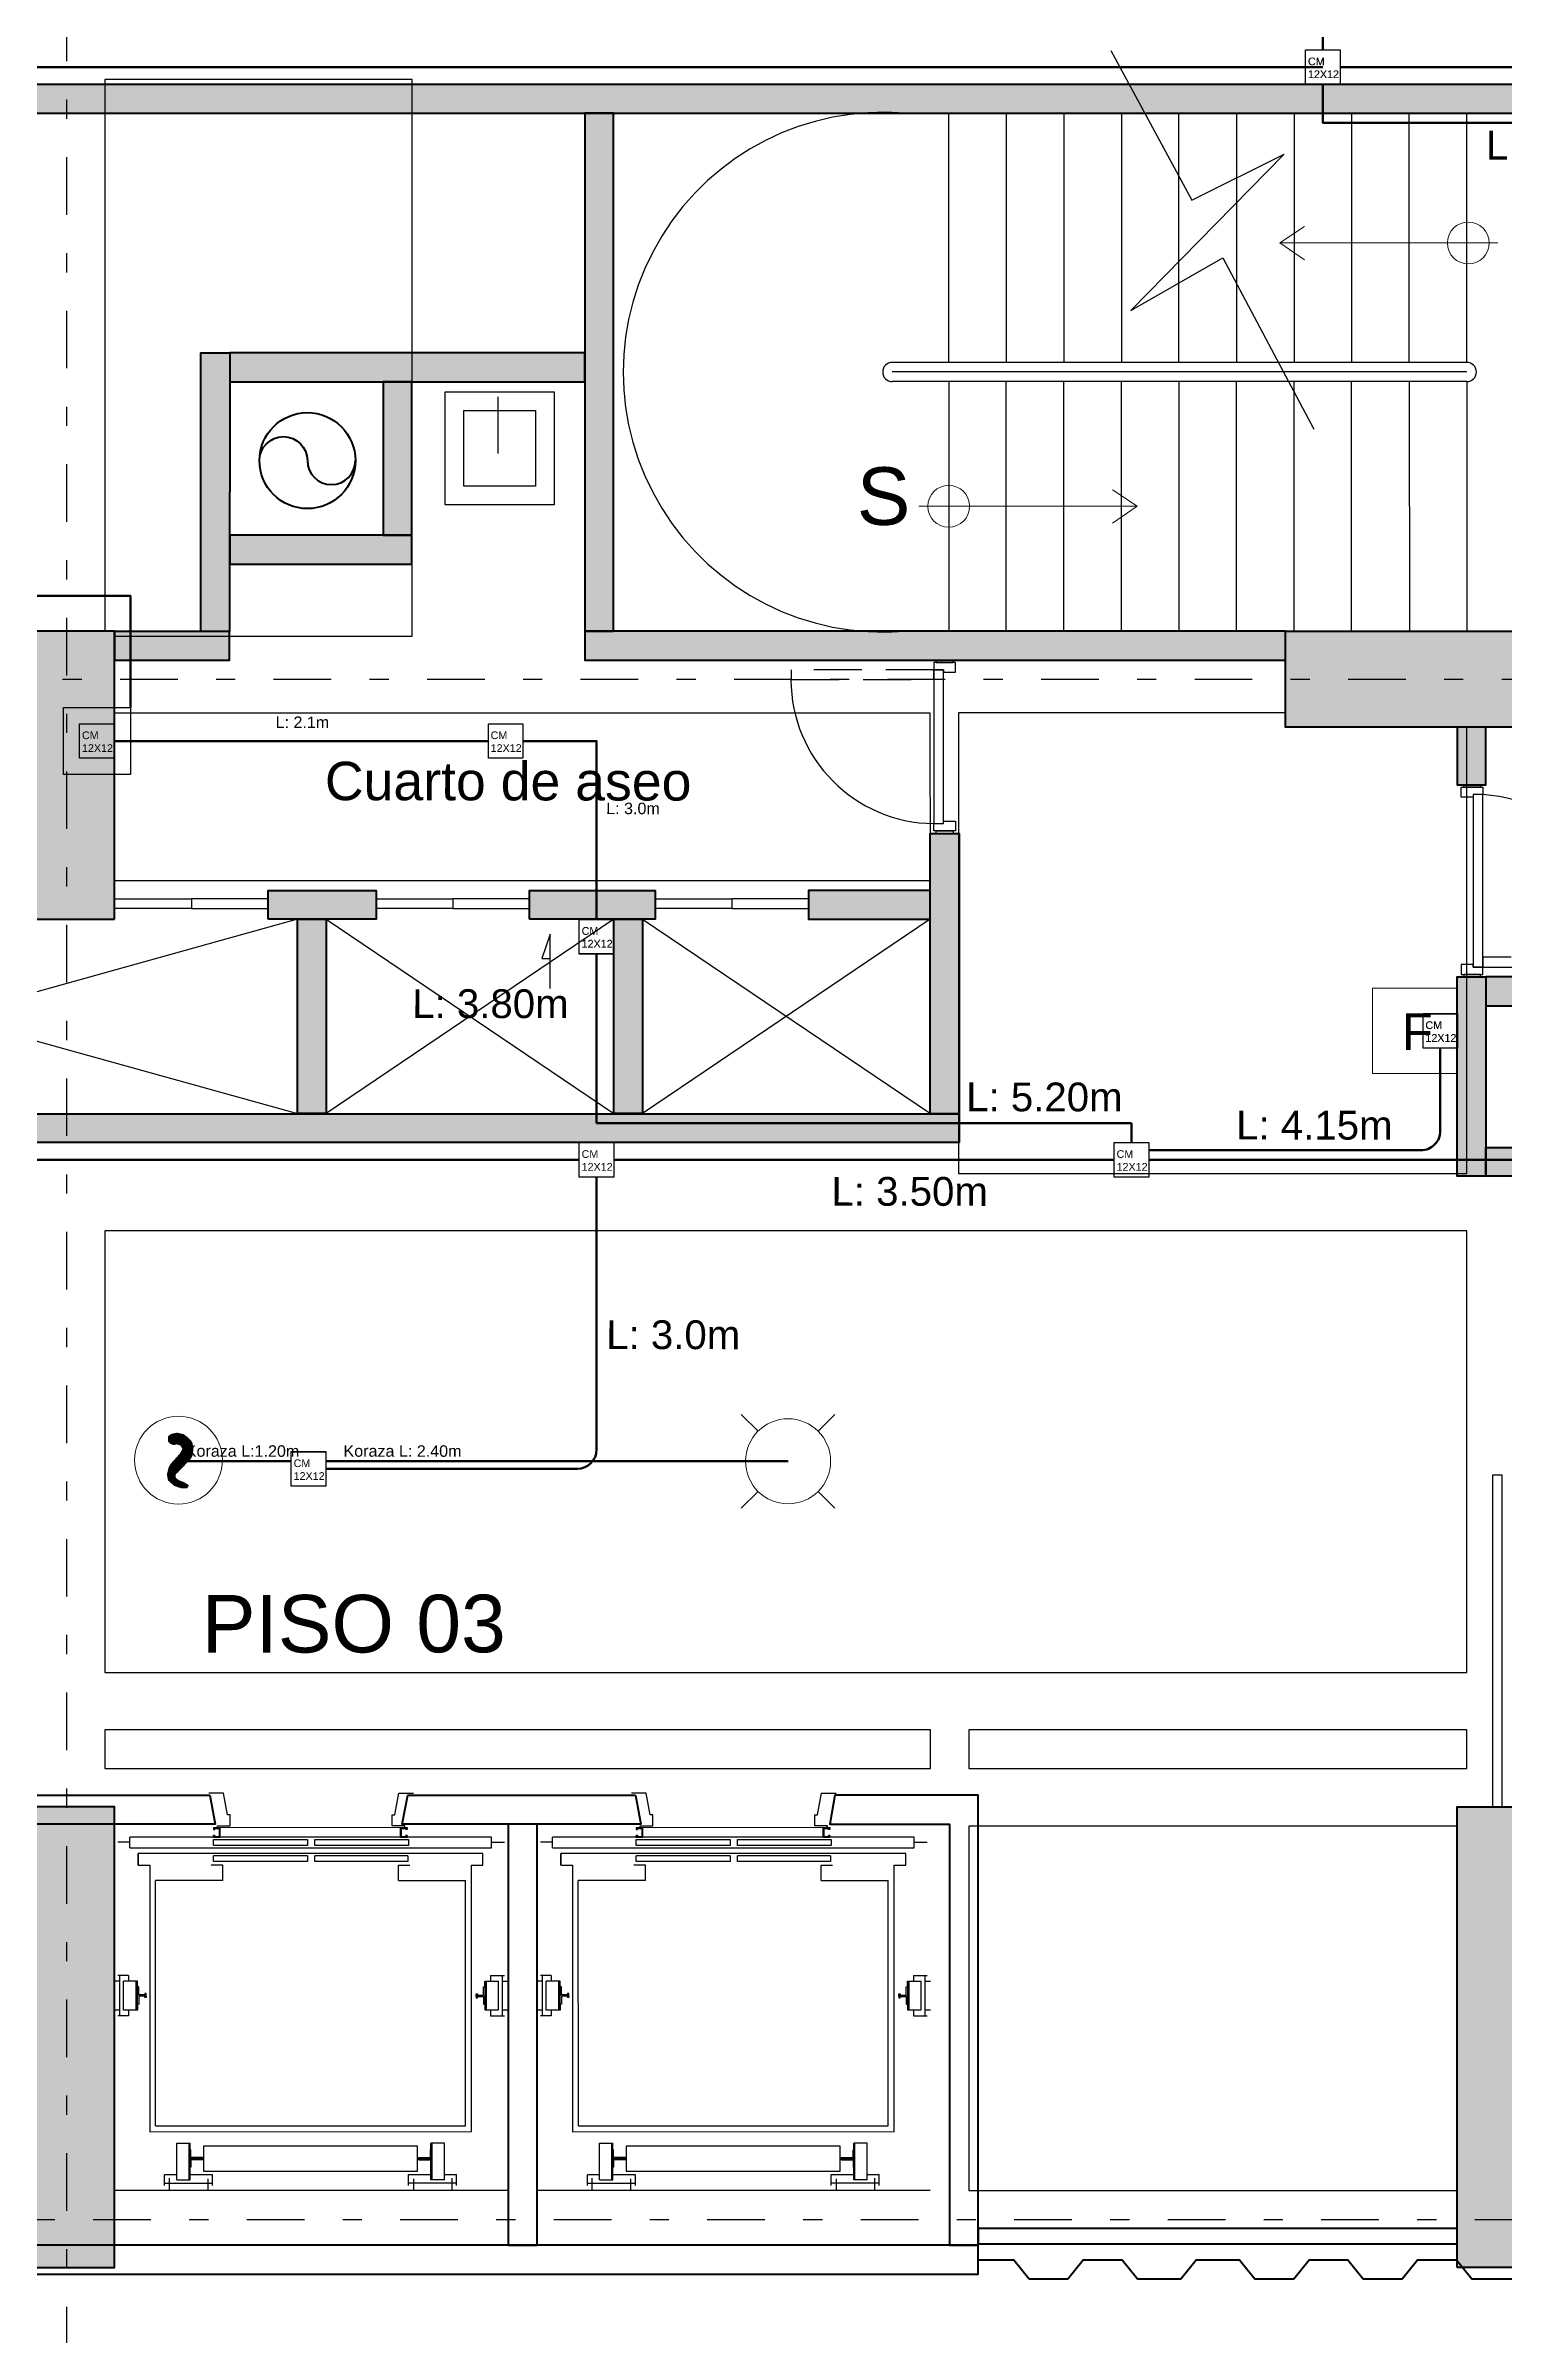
# Model space of a CAD drawing. Header units: millimetres. Extents: x 3781 to 4924, y 1639 to 1721.
# Drawn here: x 4136.91 to 4144.51, y 1649.9 to 1661.83 of the extents above; entities that cross this region are included whole.
import ezdxf
from ezdxf.enums import TextEntityAlignment as Align

# ---------------------------------------------------------------- set-up
doc = ezdxf.new("R2010")
doc.units = ezdxf.units.MM
for name, pattern in [('CENTER', [0.7, 0.3, -0.2, 0, -0.2]), ('DASHED2', [9.525, 6.35, -3.175]), ('HIDDEN', [0.375, 0.25, -0.125]), ('HIDDEN2', [0.1875, 0.125, -0.0625]), ('LLUVIAS', [10, 4, -2, 4])]:
    doc.linetypes.add(name, pattern=pattern)
for name, color, linetype in [('0-amob', 1, 'Continuous'), ('1amobla', 2, 'Continuous'), ('A-HATCH CONCRETO', 8, 'Continuous'), ('AMOBLAMIENTO', 1, 'Continuous'), ('AREA PARQUEO', 51, 'Continuous'), ('AS_GL DETECCION_MEZANINE', 7, 'Continuous'), ('AS_GL DETECCION_PISO 1', 7, 'Continuous'), ('AS_GL DETECCION_PISO 2', 7, 'Continuous'), ('AS_GL DETECCION_PISO 6', 7, 'Continuous'), ('ASCENSOR', 1, 'Continuous'), ('E-BORDE LOSA', 4, 'Continuous'), ('E-P. MACIZA1', 2, 'HIDDEN2'), ('EJE-ESTRUCTURA', 1, 'CENTER'), ('F-2', 2, 'Continuous'), ('GG_LAZO CONTROL DRIVERS', 82, 'Continuous'), ('HACHTCOLUMNA', 250, 'Continuous'), ('JCA_HATCH 254', 252, 'Continuous'), ('LINEA-1', 1, 'Continuous'), ('MARCO', 4, 'Continuous'), ('MUEBLE', 1, 'Continuous'), ('PROYECCION', 1, 'DASHED2')]:
    doc.layers.add(name, color=color, linetype=linetype)
doc.layers.add('DIM-25', color=1, linetype='Continuous', plot=False)
for name, color, linetype, lineweight in [('Estructura', 6, 'Continuous', 40), ('Muro', 4, 'Continuous', 40), ('TEXTOS', 7, 'Continuous', 20), ('Vidrio', 2, 'Continuous', 30)]:
    doc.layers.add(name, color=color, linetype=linetype, lineweight=lineweight)
doc.styles.add('Arial_400', font='arial.ttf')
doc.styles.get("Standard").update_dxf_attribs({"font": 'arial.ttf'})

# ---------------------------------------------------------------- blocks, each defined once
blk = doc.blocks.new('MARCOE-102')
for p, q in [((0, 0), (0, -2.5)), ((0, 0), (1.75, 0)), ((1.75, 0), (1.75, -0.45)), ((0, -2.5), (1.75, -2.5)), ((0.175, -0.175), (1.575, -0.175)), ((0.175, -0.175), (0.175, -2.325)), ((0.175, -2.325), (1.575, -2.325)), ((1.375, -0.45), (1.375, -0.275)), ((1.375, -0.275), (1.575, -0.275)), ((1.75, -0.45), (1.375, -0.45)), ((1.375, -2.05), (1.375, -2.225)), ((1.75, -2.05), (1.375, -2.05)), ((1.375, -2.225), (1.575, -2.225)), ((1.575, -0.275), (1.575, -0.175)), ((1.575, -2.325), (1.575, -2.225)), ((1.75, -2.5), (1.75, -2.05))]:
    blk.add_line(p, q)
at = {"layer": 'MARCO'}
blk.add_lwpolyline([(0, 0), (0, -2.5), (1.75, -2.5), (1.75, -2.05), (1.375, -2.05), (1.375, -2.225), (1.575, -2.225), (1.575, -2.325), (0.175, -2.325), (0.175, -0.175), (1.575, -0.175), (1.575, -0.275), (1.375, -0.275), (1.375, -0.45), (1.75, -0.45), (1.75, 0), (0, 0)], dxfattribs=at)
blk = doc.blocks.new('ASCENSOR')
at = {"layer": '0-amob'}
for p, q in [((-1.747, -0.512), (-1.859, -0.533)), ((-1.859, -0.533), (-1.859, -0.609)), ((-1.69, -0.498), (-1.747, -0.498)), ((-1.747, -0.498), (-1.747, -0.512)), ((-1.69, -0.564), (-1.69, -0.498)), ((-1.68, -0.564), (-1.69, -0.564))]:
    blk.add_line(p, q, dxfattribs=at)
blk.add_lwpolyline([(-1.68, -0.564), (-1.68, 0.413), (-1.69, 0.413), (-1.69, 0.347), (-1.747, 0.347), (-1.747, 0.361), (-1.859, 0.382), (-1.859, 0.458)], dxfattribs=at)
at = {"layer": 'ASCENSOR'}
for p, q in [((-1.63, -1.015), (-1.63, 0.869)), ((-1.575, 0.869), (-1.63, 0.869)), ((-1.605, 0.869), (-1.605, 0.932)), ((-1.575, 0.869), (-1.575, -1.015)), ((-0.91, 0.876), (-0.91, 0.932)), ((-0.7, 0.921), (-0.91, 0.921)), ((-0.91, 0.876), (-0.88, 0.876)), ((-0.88, 0.922), (-0.88, 0.95)), ((-0.73, 0.902), (-0.88, 0.902)), ((-0.88, 0.83), (-0.88, 0.902)), ((-0.73, 0.836), (-0.88, 0.836)), ((-0.88, 0.836), (-0.73, 0.836)), ((-0.73, 0.922), (-0.73, 0.95)), ((-0.73, 0.836), (-0.73, 0.902)), ((-0.73, 0.876), (-0.7, 0.876)), ((-0.73, 0.83), (-0.73, 0.836)), ((-0.7, 0.876), (-0.7, 0.932)), ((-1.485, 0.826), (-1.545, 0.826)), ((-1.545, 0.826), (-1.485, 0.826)), ((-1.545, -0.971), (-1.545, 0.826)), ((-1.485, 0.826), (-1.485, 0.766)), ((-1.485, 0.766), (-0.096, 0.766)), ((-1.405, 0.385), (-1.405, 0.735)), ((-0.126, 0.735), (-1.405, 0.735)), ((-0.85, 0.83), (-0.88, 0.83)), ((-0.85, 0.83), (-0.88, 0.83)), ((-0.85, 0.83), (-0.805, 0.83)), ((-0.85, 0.83), (-0.805, 0.83)), ((-0.85, 0.83), (-0.805, 0.83)), ((-0.85, 0.83), (-0.805, 0.83)), ((-0.85, 0.823), (-0.85, 0.83)), ((-0.85, 0.823), (-0.85, 0.83)), ((-0.809, 0.823), (-0.85, 0.823)), ((-0.809, 0.823), (-0.85, 0.823)), ((-0.816, 0.785), (-0.816, 0.792)), ((-0.816, 0.792), (-0.802, 0.792)), ((-0.809, 0.785), (-0.816, 0.785)), ((-0.809, 0.785), (-0.809, 0.823)), ((-0.802, 0.785), (-0.809, 0.785)), ((-0.76, 0.83), (-0.805, 0.83)), ((-0.76, 0.83), (-0.805, 0.83)), ((-0.76, 0.83), (-0.805, 0.83)), ((-0.76, 0.83), (-0.805, 0.83)), ((-0.802, 0.823), (-0.76, 0.823)), ((-0.802, 0.823), (-0.76, 0.823)), ((-0.802, 0.785), (-0.802, 0.823)), ((-0.795, 0.792), (-0.802, 0.792)), ((-0.802, 0.785), (-0.795, 0.785)), ((-0.795, 0.785), (-0.795, 0.792)), ((-0.76, 0.823), (-0.76, 0.83)), ((-0.76, 0.823), (-0.76, 0.83)), ((-0.76, 0.83), (-0.73, 0.83)), ((-0.76, 0.83), (-0.73, 0.83)), ((-0.126, 0.735), (-0.126, -0.88)), ((-0.096, 0.766), (-0.096, -0.911)), ((-0.036, 0.625), (-0.036, 0.555)), ((0.155, 0.625), (-0.036, 0.625)), ((0.184, 0.688), (0.128, 0.688)), ((0.128, 0.625), (0.128, 0.688)), ((0.147, 0.664), (0.21, 0.664)), ((0.155, 0.625), (0.155, 0.555)), ((0.173, 0.689), (0.173, 0.438)), ((0.155, 0.561), (-0.036, 0.561)), ((0.155, 0.555), (-0.036, 0.555)), ((-0.021, 0.485), (0.109, 0.485)), ((-0.021, -0.63), (-0.021, 0.485)), ((-0.001, 0.552), (-0.001, 0.555)), ((-0.001, 0.555), (0.041, 0.555)), ((0.038, 0.552), (-0.001, 0.552)), ((0.038, 0.491), (0.038, 0.552)), ((0.041, 0.555), (0.041, 0.491)), ((0.089, 0.555), (0.041, 0.555)), ((0.047, 0.555), (0.047, 0.491)), ((0.05, 0.491), (0.05, 0.552)), ((0.05, 0.552), (0.089, 0.552)), ((0.089, 0.552), (0.089, 0.555)), ((0.089, 0.552), (0.089, 0.555)), ((0.109, 0.485), (0.109, -0.63)), ((0.128, 0.438), (0.128, 0.555)), ((-1.68, 0.434), (-1.671, 0.434)), ((-1.68, 0.434), (-1.671, 0.434)), ((-1.68, 0.399), (-1.68, 0.434)), ((-1.68, 0.399), (-1.68, 0.434)), ((-1.63, 0.399), (-1.68, 0.399)), ((-1.63, 0.399), (-1.68, 0.399)), ((-1.676, 0.43), (-1.674, 0.43)), ((-1.674, 0.43), (-1.676, 0.43)), ((-1.676, 0.402), (-1.676, 0.43)), ((-1.676, 0.43), (-1.676, 0.402)), ((-1.633, 0.402), (-1.676, 0.402)), ((-1.676, 0.402), (-1.633, 0.402)), ((-1.674, 0.426), (-1.674, 0.43)), ((-1.674, 0.426), (-1.674, 0.43)), ((-1.671, 0.426), (-1.674, 0.426)), ((-1.671, 0.426), (-1.674, 0.426)), ((-1.671, 0.434), (-1.671, 0.426)), ((-1.671, 0.434), (-1.671, 0.426)), ((-1.639, 0.434), (-1.639, 0.426)), ((-1.63, 0.434), (-1.639, 0.434)), ((-1.639, 0.434), (-1.63, 0.434)), ((-1.639, 0.426), (-1.639, 0.434)), ((-1.639, 0.426), (-1.635, 0.426)), ((-1.635, 0.426), (-1.639, 0.426)), ((-1.635, 0.43), (-1.633, 0.43)), ((-1.635, 0.426), (-1.635, 0.43)), ((-1.635, 0.43), (-1.635, 0.426)), ((-1.633, 0.43), (-1.635, 0.43)), ((-1.633, 0.402), (-1.633, 0.43)), ((-1.633, 0.402), (-1.633, 0.43)), ((-1.63, 0.399), (-1.63, 0.434)), ((-1.63, 0.434), (-1.63, 0.399)), ((-1.587, 0.433), (-1.618, 0.433)), ((-1.618, 0.433), (-1.618, -0.056)), ((-1.587, -0.056), (-1.587, 0.433)), ((-1.503, 0.434), (-1.534, 0.434)), ((-1.534, -0.056), (-1.534, 0.434)), ((-1.503, -0.056), (-1.503, 0.434)), ((-1.485, 0.385), (-1.485, 0.445)), ((-1.405, 0.385), (-1.485, 0.385)), ((0.184, 0.438), (0.128, 0.438)), ((0.149, 0.463), (0.209, 0.463)), ((-1.618, -0.056), (-1.587, -0.056)), ((-1.587, -0.095), (-1.618, -0.095)), ((-1.618, -0.095), (-1.618, -0.583)), ((-1.587, -0.583), (-1.587, -0.095)), ((-1.534, -0.056), (-1.503, -0.056)), ((-1.503, -0.095), (-1.534, -0.095)), ((-1.534, -0.58), (-1.534, -0.095)), ((-1.503, -0.58), (-1.503, -0.095)), ((-1.618, -0.583), (-1.587, -0.583)), ((-1.534, -0.58), (-1.503, -0.58)), ((-1.405, -0.53), (-1.485, -0.53)), ((-1.485, -0.53), (-1.485, -0.59)), ((-1.405, -0.53), (-1.405, -0.88)), ((0.184, -0.583), (0.128, -0.583)), ((0.128, -0.583), (0.128, -0.7)), ((0.173, -0.834), (0.173, -0.583)), ((0.155, -0.7), (-0.036, -0.7)), ((-0.036, -0.77), (-0.036, -0.7)), ((0.155, -0.706), (-0.036, -0.706)), ((0.109, -0.63), (-0.021, -0.63)), ((-0.001, -0.697), (-0.001, -0.7)), ((0.038, -0.697), (-0.001, -0.697)), ((-0.001, -0.7), (0.041, -0.7)), ((0.038, -0.636), (0.038, -0.697)), ((0.041, -0.7), (0.041, -0.636)), ((0.047, -0.7), (0.047, -0.636)), ((0.089, -0.7), (0.047, -0.7)), ((0.05, -0.636), (0.05, -0.697)), ((0.05, -0.697), (0.089, -0.697)), ((0.089, -0.697), (0.089, -0.7)), ((0.149, -0.609), (0.209, -0.609)), ((0.155, -0.77), (0.155, -0.7)), ((0.155, -0.77), (-0.036, -0.77)), ((0.128, -0.77), (0.128, -0.833)), ((0.184, -0.833), (0.128, -0.833)), ((0.147, -0.809), (0.21, -0.809)), ((-0.096, -0.911), (-1.485, -0.911)), ((-1.485, -0.911), (-1.485, -0.971)), ((-0.126, -0.88), (-1.405, -0.88)), ((-0.808, -0.936), (-0.815, -0.936)), ((-0.815, -0.936), (-0.815, -0.943)), ((-0.815, -0.943), (-0.801, -0.943)), ((-0.808, -0.936), (-0.808, -0.974)), ((-0.801, -0.936), (-0.808, -0.936)), ((-0.801, -0.936), (-0.801, -0.974)), ((-0.801, -0.936), (-0.794, -0.936)), ((-0.794, -0.943), (-0.801, -0.943)), ((-0.794, -0.936), (-0.794, -0.943)), ((-1.575, -1.015), (-1.63, -1.015)), ((-1.605, -1.015), (-1.605, -1.083)), ((-1.485, -0.971), (-1.545, -0.971)), ((-0.91, -1.011), (-0.88, -1.011)), ((-0.91, -1.011), (-0.91, -1.083)), ((-0.7, -1.072), (-0.91, -1.072)), ((-0.85, -0.981), (-0.88, -0.981)), ((-0.85, -0.981), (-0.88, -0.981)), ((-0.88, -0.981), (-0.88, -1.052)), ((-0.73, -0.987), (-0.88, -0.987)), ((-0.88, -0.987), (-0.73, -0.987)), ((-0.73, -1.052), (-0.88, -1.052)), ((-0.88, -1.073), (-0.88, -1.1)), ((-0.808, -0.974), (-0.85, -0.974)), ((-0.808, -0.974), (-0.85, -0.974)), ((-0.85, -0.974), (-0.85, -0.981)), ((-0.85, -0.974), (-0.85, -0.981)), ((-0.85, -0.981), (-0.805, -0.981)), ((-0.85, -0.981), (-0.805, -0.981)), ((-0.85, -0.981), (-0.805, -0.981)), ((-0.85, -0.981), (-0.805, -0.981)), ((-0.76, -0.981), (-0.805, -0.981)), ((-0.76, -0.981), (-0.805, -0.981)), ((-0.76, -0.981), (-0.805, -0.981)), ((-0.76, -0.981), (-0.805, -0.981)), ((-0.801, -0.974), (-0.76, -0.974)), ((-0.801, -0.974), (-0.76, -0.974)), ((-0.76, -0.974), (-0.76, -0.981)), ((-0.76, -0.974), (-0.76, -0.981)), ((-0.76, -0.981), (-0.73, -0.981)), ((-0.76, -0.981), (-0.73, -0.981)), ((-0.73, -0.981), (-0.73, -0.987)), ((-0.73, -0.987), (-0.73, -1.052)), ((-0.73, -1.011), (-0.7, -1.011)), ((-0.73, -1.073), (-0.73, -1.1)), ((-0.7, -1.011), (-0.7, -1.083))]:
    blk.add_line(p, q, dxfattribs=at)
for centre, radius, start, end in [((0.044, 0.491), 0.006, 180, 270), ((0.044, 0.491), 0.003, 180, 270), ((0.044, 0.491), 0.006, 270, 0), ((0.044, 0.491), 0.003, 270, 0), ((0.044, -0.636), 0.006, 90, 180), ((0.044, -0.636), 0.003, 90, 180), ((0.044, -0.636), 0.006, 0, 90), ((0.044, -0.636), 0.003, 0, 90)]:
    blk.add_arc(centre, radius, start, end, dxfattribs=at)
for points in [[(-0.795, 0.792), (-0.795, 0.785), (-0.816, 0.785), (-0.816, 0.792)], [(-0.816, 0.785), (-0.816, 0.792), (-0.795, 0.785), (-0.816, 0.785)], [(-0.795, 0.785), (-0.816, 0.785), (-0.795, 0.792), (-0.816, 0.792)], [(-0.794, -0.943), (-0.794, -0.936), (-0.815, -0.936), (-0.815, -0.943)], [(-0.815, -0.936), (-0.815, -0.943), (-0.794, -0.936), (-0.815, -0.936)], [(-0.794, -0.936), (-0.815, -0.936), (-0.794, -0.943), (-0.815, -0.943)]]:
    blk.add_solid(points, dxfattribs=at)
at = {"layer": 'ASCENSOR', "xscale": 0.01999999999998181, "yscale": 0.01999999999998181, "zscale": 0.01999999999998181, "rotation": 270}
blk.add_blockref('MARCOE-102', (-1.63, -0.541), dxfattribs=at)
blk = doc.blocks.new('estructura etapa 3')
at = {"layer": 'HACHTCOLUMNA'}
h = blk.add_hatch(color=256, dxfattribs=at)
h.paths.add_polyline_path([(-91.651, -6658.124), (-91.651, -6657.624), (-92.35, -6657.624), (-92.35, -6658.124)])
h.paths.add_polyline_path([(-49.354, -6658.124), (-49.354, -6657.624), (-50.055, -6657.624), (-50.055, -6658.124)])
h.paths.add_polyline_path([(-56.053, -6658.124), (-56.053, -6657.624), (-56.753, -6657.624), (-56.753, -6658.124)])
h.paths.add_polyline_path([(-76.45, -6659.124), (-76.95, -6659.124), (-76.95, -6657.624), (-76.45, -6657.624)])
h.paths.add_polyline_path([(-83.95, -6659.124), (-84.45, -6659.124), (-84.45, -6657.624), (-83.95, -6657.624)])
h.paths.add_polyline_path([(-60.452, -6659.124), (-60.952, -6659.124), (-60.952, -6657.624), (-60.452, -6657.624)])
h.paths.add_polyline_path([(-67.95, -6659.124), (-68.45, -6659.124), (-68.45, -6657.624), (-67.95, -6657.624)])
h.paths.add_polyline_path([(-91.85, -6668.199), (-91.851, -6667.599), (-92.35, -6667.599), (-92.349, -6668.199)])
h.paths.add_polyline_path([(-49.354, -6668.199), (-49.354, -6667.599), (-49.854, -6667.599), (-49.854, -6668.199)])
h.paths.add_polyline_path([(-56.154, -6668.149), (-56.154, -6667.649), (-56.854, -6667.649), (-56.854, -6668.149)])
h.paths.add_polyline_path([(-59.952, -6667.649), (-59.952, -6668.149), (-61.452, -6668.149), (-61.452, -6667.649)])
h.paths.add_polyline_path([(-75.95, -6667.649), (-75.95, -6668.149), (-77.45, -6668.149), (-77.45, -6667.649)])
h.paths.add_polyline_path([(-68.95, -6667.649), (-68.95, -6668.149), (-67.45, -6668.149), (-67.45, -6667.649)])
h.paths.add_polyline_path([(-84.95, -6667.649), (-84.95, -6668.149), (-83.45, -6668.149), (-83.45, -6667.649)])
h.paths.add_polyline_path([(-91.85, -6676.199), (-91.85, -6675.599), (-92.349, -6675.599), (-92.349, -6676.199)])
h.paths.add_polyline_path([(-49.354, -6676.199), (-49.354, -6675.599), (-49.854, -6675.599), (-49.854, -6676.199)])
h.paths.add_polyline_path([(-56.154, -6676.149), (-56.154, -6675.649), (-56.754, -6675.649), (-56.754, -6676.149)])
h.paths.add_polyline_path([(-59.952, -6675.649), (-59.952, -6676.149), (-61.452, -6676.149), (-61.452, -6675.649)])
h.paths.add_polyline_path([(-75.95, -6675.649), (-75.95, -6676.149), (-77.45, -6676.149), (-77.45, -6675.649)])
h.paths.add_polyline_path([(-68.95, -6675.649), (-68.95, -6676.149), (-67.45, -6676.149), (-67.45, -6675.649)])
h.paths.add_polyline_path([(-84.95, -6675.649), (-84.95, -6676.149), (-83.45, -6676.149), (-83.45, -6675.649)])
h.paths.add_polyline_path([(-91.847, -6686.299), (-91.851, -6685.699), (-92.35, -6685.699), (-92.346, -6686.299)])
h.paths.add_polyline_path([(-49.354, -6686.299), (-49.354, -6685.699), (-49.854, -6685.699), (-49.854, -6686.299)])
h.paths.add_polyline_path([(-56.154, -6686.249), (-56.154, -6685.749), (-56.754, -6685.749), (-56.754, -6686.249)])
h.paths.add_polyline_path([(-59.952, -6685.749), (-59.952, -6686.249), (-61.452, -6686.249), (-61.452, -6685.749)])
h.paths.add_polyline_path([(-75.95, -6685.749), (-75.95, -6686.249), (-77.45, -6686.249), (-77.45, -6685.749)])
h.paths.add_polyline_path([(-68.95, -6685.749), (-68.95, -6686.249), (-67.45, -6686.249), (-67.45, -6685.749)])
h.paths.add_polyline_path([(-84.95, -6685.749), (-84.95, -6686.249), (-83.45, -6686.249), (-83.45, -6685.749)])
h.paths.add_polyline_path([(-49.353, -6694.294), (-49.354, -6693.699), (-49.855, -6693.699), (-49.854, -6694.294)])
h.paths.add_polyline_path([(-56.054, -6694.249), (-56.054, -6693.749), (-56.753, -6693.749), (-56.753, -6694.249)])
h.paths.add_polyline_path([(-91.651, -6694.249), (-91.651, -6693.749), (-92.35, -6693.749), (-92.35, -6694.249)])
h.paths.add_polyline_path([(-59.952, -6693.749), (-59.952, -6694.249), (-61.452, -6694.249), (-61.452, -6693.749)])
h.paths.add_polyline_path([(-75.95, -6693.749), (-75.95, -6694.249), (-77.45, -6694.249), (-77.45, -6693.749)])
h.paths.add_polyline_path([(-68.95, -6693.749), (-68.95, -6694.249), (-67.45, -6694.249), (-67.45, -6693.749)])
h.paths.add_polyline_path([(-84.95, -6693.749), (-84.95, -6694.249), (-83.45, -6694.249), (-83.45, -6693.749)])
h.paths.add_polyline_path([(-49.358, -6703.974), (-49.353, -6703.374), (-49.854, -6703.374), (-49.859, -6703.974)])
h.paths.add_polyline_path([(-56.054, -6703.924), (-56.054, -6703.424), (-56.753, -6703.424), (-56.753, -6703.924)])
h.paths.add_polyline_path([(-67.95, -6704.924), (-67.95, -6703.424), (-68.45, -6703.424), (-68.45, -6704.924)])
h.paths.add_polyline_path([(-91.651, -6703.924), (-91.651, -6703.424), (-92.35, -6703.424), (-92.35, -6703.924)])
h.paths.add_polyline_path([(-61.847, -6703.424), (-60.347, -6703.424), (-60.347, -6703.924), (-61.847, -6703.924)])
h.paths.add_polyline_path([(-83.95, -6704.924), (-83.95, -6703.424), (-84.45, -6703.424), (-84.45, -6704.924)])
h.paths.add_polyline_path([(-76.45, -6704.924), (-76.45, -6703.424), (-76.95, -6703.424), (-76.95, -6704.924)])
h.paths.add_polyline_path([(-49.354, -6711.949), (-49.354, -6711.449), (-50.054, -6711.449), (-50.054, -6711.949)])
h.paths.add_polyline_path([(-55.954, -6711.949), (-55.954, -6711.449), (-56.654, -6711.449), (-56.654, -6711.949)])
h.paths.add_polyline_path([(-91.65, -6711.949), (-91.65, -6711.449), (-92.35, -6711.449), (-92.35, -6711.949)])
h.paths.add_polyline_path([(-60.952, -6711.949), (-60.952, -6709.549), (-60.452, -6709.549), (-60.452, -6711.949)])
h.paths.add_polyline_path([(-68.45, -6709.549), (-68.45, -6711.949), (-67.95, -6711.949), (-67.95, -6709.549)])
h.paths.add_polyline_path([(-76.95, -6709.549), (-76.95, -6711.949), (-76.45, -6711.949), (-76.45, -6709.549)])
h.paths.add_polyline_path([(-83.95, -6709.549), (-83.95, -6711.949), (-84.45, -6711.949), (-84.45, -6709.549)])
at = {"layer": 'EJE-ESTRUCTURA'}
for p, q in [((-68.2, -6655.354), (-68.2, -6714.914)), ((-93.52, -6703.674), (-46.502, -6703.674)), ((-93.66, -6711.699), (-46.502, -6711.699))]:
    blk.add_line(p, q, dxfattribs=at)
at = {"layer": 'Estructura'}
for points in [[(-67.95, -6704.924), (-67.95, -6703.424), (-68.45, -6703.424), (-68.45, -6704.924)], [(-61.847, -6703.424), (-60.347, -6703.424), (-60.347, -6703.924), (-61.847, -6703.924)], [(-68.45, -6709.549), (-68.45, -6711.949), (-67.95, -6711.949), (-67.95, -6709.549)], [(-60.952, -6711.949), (-60.952, -6709.549), (-60.452, -6709.549), (-60.452, -6711.949)]]:
    blk.add_lwpolyline(points, close=True, dxfattribs=at)
blk = doc.blocks.new('AS_Manual Pull Station _Addressable_')
at = {"color": 0, "linetype": 'Continuous', "lineweight": 15}
for p, q in [((-0.1554, 0.1504), (0.1402, 0.1504)), ((-0.1554, -0.1453), (-0.1554, 0.1504)), ((0.1402, 0.1504), (0.1402, -0.1453)), ((0.1402, -0.1453), (-0.1554, -0.1453))]:
    blk.add_line(p, q, dxfattribs=at)
at = {"color": 0, "linetype": 'Continuous', "lineweight": 15, "style": 'Arial_400'}
blk.add_text('F', height=0.127, dxfattribs=at).set_placement((0, 0), align=Align.MIDDLE_CENTER)
blk = doc.blocks.new('Caja metalica de 12')
at = {"layer": '1amobla', "linetype": 'Continuous', "ltscale": 0.3}
blk.add_lwpolyline([(-1069.691, -2855.357), (-1069.511, -2855.357), (-1069.511, -2855.537), (-1069.691, -2855.537), (-1069.691, -2855.357)], dxfattribs=at)
at = {"layer": '1amobla', "color": 7, "linetype": 'Continuous', "ltscale": 0.3, "insert": (-1069.679, -2855.397), "char_height": 0.04, "width": 0.07916, "attachment_point": 1}
blk.add_mtext('CM 12X12', dxfattribs=at)
blk = doc.blocks.new('AS_Strobe-CEILING')
at = {"color": 0, "linetype": 'Continuous', "lineweight": 15}
for p, q in [((-0.1045, 0.1045), (-0.163, 0.163)), ((0.1045, 0.1045), (0.163, 0.163)), ((-0.1045, -0.1045), (-0.163, -0.163)), ((0.1045, -0.1045), (0.163, -0.163))]:
    blk.add_line(p, q, dxfattribs=at)
blk.add_ellipse((0, 0), major_axis=(0.1478, 0), ratio=1, dxfattribs=at)
blk = doc.blocks.new('AS_Initiator2')
at = {"color": 0, "linetype": 'Continuous', "lineweight": 15}
blk.add_circle((0, 0), 0.1524, dxfattribs=at)
for points in [[(-0.027, 0.0558), (-0.0366, 0.0654), (-0.027, 0.0906), (-0.0366, 0.0822)], [(-0.027, 0.0906), (-0.0054, 0.0954), (-0.027, 0.0558), (0.0174, 0.0906)], [(-0.027, 0.0558), (0.0174, 0.0906), (-0.0162, 0.0522), (-0.0068, 0.055)], [(-0.0068, 0.055), (0.0174, 0.0906), (0.0066, 0.051), (0.0306, 0.081)], [(0.0066, 0.051), (0.0306, 0.081), (0.0138, 0.039), (0.0438, 0.0678)], [(0.0438, 0.0054), (-0.0018, -0.0426), (-0.027, -0.0126), (-0.0342, -0.0246)], [(0.0486, 0.015), (0.0438, 0.0054), (0.0042, 0.0222), (-0.027, -0.0126)], [(0.0438, 0.0678), (0.0486, 0.0606), (0.0138, 0.039), (0.0042, 0.0222)], [(0.0486, 0.0606), (0.0522, 0.0366), (0.0042, 0.0222), (0.0486, 0.015)], [(-0.0018, -0.0426), (-0.0102, -0.0498), (-0.0342, -0.0246), (-0.0402, -0.0498)], [(-0.0102, -0.0498), (-0.009, -0.0618), (-0.0402, -0.0498), (-0.0366, -0.0702)], [(-0.009, -0.0618), (0.003, -0.0702), (-0.0366, -0.0702), (-0.015, -0.0894)], [(0.003, -0.0702), (0.0186, -0.0762), (-0.015, -0.0894), (0.009, -0.0978)], [(0.009, -0.0978), (0.0186, -0.0762), (0.0306, -0.0978), (0.0366, -0.087)]]:
    blk.add_solid(points, dxfattribs=at)

msp = doc.modelspace()

# ---------------------------------------------------------------- hatches: boundary and pattern name
at = {"layer": 'A-HATCH CONCRETO', "ltscale": 0.03}
h = msp.add_hatch(color=256, dxfattribs=at)
h.dxf.hatch_style = 1
h.paths.add_polyline_path([(4139.722, 1660.228), (4137.871, 1660.229), (4137.871, 1660.079), (4138.671, 1660.079), (4138.671, 1659.278), (4137.871, 1659.278), (4137.871, 1659.128), (4138.821, 1659.128), (4138.821, 1660.078), (4139.722, 1660.078)])
h.paths.add_polyline_path([(4137.871, 1660.229), (4137.87, 1658.628), (4137.271, 1658.628), (4137.271, 1658.777), (4137.72, 1658.778), (4137.721, 1660.228)])
at = {"layer": 'JCA_HATCH 254', "linetype": 'Continuous', "ltscale": 0.3, "true_color": 0x636466, "transparency": 33554687}
h = msp.add_hatch(color=251, dxfattribs=at)
h.dxf.hatch_style = 1
h.paths.add_polyline_path([(4150.165, 1661.627), (4134.432, 1661.627), (4134.432, 1661.477), (4150.165, 1661.477)])
h = msp.add_hatch(color=251, dxfattribs=at)
h.dxf.hatch_style = 1
h.paths.add_polyline_path([(4139.722, 1661.477), (4139.722, 1658.778), (4139.872, 1658.778), (4139.872, 1661.477)])
h = msp.add_hatch(color=251, dxfattribs=at)
h.dxf.hatch_style = 1
h.paths.add_polyline_path([(4143.373, 1658.778), (4139.722, 1658.778), (4139.722, 1658.628), (4143.373, 1658.628)])
h = msp.add_hatch(color=251, dxfattribs=at)
h.dxf.hatch_style = 1
h.paths.add_polyline_path([(4144.418, 1658.278), (4144.268, 1658.278), (4144.268, 1657.977), (4144.418, 1657.977)])
h = msp.add_hatch(color=251, dxfattribs=at)
h.dxf.hatch_style = 1
h.paths.add_polyline_path([(4141.672, 1656.264), (4141.522, 1656.264), (4141.522, 1657.725), (4141.672, 1657.725)])
h = msp.add_hatch(color=251, dxfattribs=at)
h.dxf.hatch_style = 1
h.paths.add_polyline_path([(4138.071, 1657.277), (4138.071, 1657.427), (4138.634, 1657.428), (4138.634, 1657.278)])
h = msp.add_hatch(color=251, dxfattribs=at)
h.dxf.hatch_style = 1
h.paths.add_polyline_path([(4139.434, 1657.277), (4139.434, 1657.427), (4140.088, 1657.427), (4140.088, 1657.277)])
h = msp.add_hatch(color=251, dxfattribs=at)
h.dxf.hatch_style = 1
h.paths.add_polyline_path([(4141.522, 1657.277), (4141.522, 1657.427), (4140.888, 1657.427), (4140.888, 1657.277)])
h = msp.add_hatch(color=251, dxfattribs=at)
h.dxf.hatch_style = 1
h.paths.add_polyline_path([(4138.374, 1656.265), (4138.224, 1656.265), (4138.224, 1657.277), (4138.374, 1657.277)])
h = msp.add_hatch(color=251, dxfattribs=at)
h.dxf.hatch_style = 1
h.paths.add_polyline_path([(4140.023, 1656.265), (4139.873, 1656.265), (4139.873, 1657.277), (4140.023, 1657.277)])
h = msp.add_hatch(color=251, dxfattribs=at)
h.dxf.hatch_style = 1
h.paths.add_polyline_path([(4144.418, 1655.938), (4144.268, 1655.938), (4144.268, 1656.977), (4144.418, 1656.977)])
h = msp.add_hatch(color=251, dxfattribs=at)
h.dxf.hatch_style = 1
h.paths.add_polyline_path([(4146.327, 1656.827), (4146.327, 1656.977), (4144.418, 1656.977), (4144.418, 1656.827)])
h = msp.add_hatch(color=251, dxfattribs=at)
h.dxf.hatch_style = 1
h.paths.add_polyline_path([(4134.43, 1656.264), (4141.672, 1656.264), (4141.672, 1656.114), (4134.43, 1656.114)])
h = msp.add_hatch(color=251, dxfattribs=at)
h.dxf.hatch_style = 1
h.paths.add_polyline_path([(4144.768, 1656.088), (4144.768, 1655.938), (4144.418, 1655.938), (4144.418, 1656.088)])

# ---------------------------------------------------------------- linework, layer by layer
at = {"layer": '1amobla', "color": 7, "linetype": 'Continuous', "ltscale": 0.3, "true_color": 0xffffff}
for points in [[(4143.478, 1661.807), (4143.658, 1661.807), (4143.658, 1661.627), (4143.478, 1661.627), (4143.478, 1661.807)], [(4143.478, 1661.807), (4143.658, 1661.807), (4143.658, 1661.627), (4143.478, 1661.627), (4143.478, 1661.807)], [(4134.43, 1658.778), (4134.43, 1656.114), (4141.672, 1656.114), (4141.672, 1657.725)], [(4144.268, 1657.977), (4144.268, 1658.278), (4143.373, 1658.278), (4143.373, 1658.628), (4141.672, 1658.628)], [(4139.219, 1658.296), (4139.399, 1658.296), (4139.399, 1658.116), (4139.219, 1658.116), (4139.219, 1658.296)], [(4139.219, 1658.296), (4139.399, 1658.296), (4139.399, 1658.116), (4139.219, 1658.116), (4139.219, 1658.296)], [(4139.219, 1658.296), (4139.399, 1658.296), (4139.399, 1658.116), (4139.219, 1658.116), (4139.219, 1658.296)], [(4139.693, 1657.277), (4139.873, 1657.277), (4139.873, 1657.097), (4139.693, 1657.097), (4139.693, 1657.277)], [(4139.693, 1657.277), (4139.873, 1657.277), (4139.873, 1657.097), (4139.693, 1657.097), (4139.693, 1657.277)], [(4139.693, 1657.277), (4139.873, 1657.277), (4139.873, 1657.097), (4139.693, 1657.097), (4139.693, 1657.277)], [(4139.693, 1657.277), (4139.873, 1657.277), (4139.873, 1657.097), (4139.693, 1657.097), (4139.693, 1657.277)], [(4139.693, 1657.277), (4139.873, 1657.277), (4139.873, 1657.097), (4139.693, 1657.097), (4139.693, 1657.277)], [(4144.268, 1656.977), (4144.268, 1655.938), (4144.518, 1655.938)], [(4144.09, 1656.786), (4144.27, 1656.786), (4144.27, 1656.606), (4144.09, 1656.606), (4144.09, 1656.786)], [(4144.09, 1656.786), (4144.27, 1656.786), (4144.27, 1656.606), (4144.09, 1656.606), (4144.09, 1656.786)], [(4144.09, 1656.786), (4144.27, 1656.786), (4144.27, 1656.606), (4144.09, 1656.606), (4144.09, 1656.786)], [(4139.693, 1656.114), (4139.873, 1656.114), (4139.873, 1655.934), (4139.693, 1655.934), (4139.693, 1656.114)], [(4139.693, 1656.114), (4139.873, 1656.114), (4139.873, 1655.934), (4139.693, 1655.934), (4139.693, 1656.114)], [(4139.693, 1656.114), (4139.873, 1656.114), (4139.873, 1655.934), (4139.693, 1655.934), (4139.693, 1656.114)], [(4142.481, 1656.114), (4142.661, 1656.114), (4142.661, 1655.934), (4142.481, 1655.934), (4142.481, 1656.114)], [(4142.481, 1656.114), (4142.661, 1656.114), (4142.661, 1655.934), (4142.481, 1655.934), (4142.481, 1656.114)], [(4142.481, 1656.114), (4142.661, 1656.114), (4142.661, 1655.934), (4142.481, 1655.934), (4142.481, 1656.114)], [(4138.192, 1654.504), (4138.372, 1654.504), (4138.372, 1654.324), (4138.192, 1654.324), (4138.192, 1654.504)], [(4138.192, 1654.504), (4138.372, 1654.504), (4138.372, 1654.324), (4138.192, 1654.324), (4138.192, 1654.504)], [(4144.518, 1652.653), (4144.268, 1652.653), (4144.268, 1650.456), (4141.772, 1650.456), (4141.772, 1652.713)]]:
    msp.add_lwpolyline(points, dxfattribs=at)
at = {"layer": '1amobla', "color": 6, "linetype": 'Continuous', "ltscale": 0.3, "elevation": 1207.545}
msp.add_lwpolyline([(4137.004, 1658.381), (4137.354, 1658.381), (4137.354, 1658.031), (4137.004, 1658.031), (4137.004, 1658.381)], dxfattribs=at)
at = {"layer": '1amobla', "color": 7, "linetype": 'Continuous', "ltscale": 0.3, "true_color": 0xffffff}
msp.add_lwpolyline([(4144.268, 1652.653), (4144.768, 1652.653), (4144.768, 1650.253), (4144.268, 1650.253)], close=True, dxfattribs=at)
at = {"layer": 'AMOBLAMIENTO'}
msp.add_line((4139.268, 1660), (4139.268, 1659.704), dxfattribs=at)
for points in [[(4139.562, 1660.026), (4139.562, 1659.437), (4138.994, 1659.437), (4138.994, 1660.026)], [(4139.464, 1659.928), (4139.464, 1659.534), (4139.092, 1659.534), (4139.092, 1659.928)]]:
    msp.add_lwpolyline(points, close=True, dxfattribs=at)
at = {"layer": 'AREA PARQUEO', "color": 2}
for p, q in [((4141.618, 1660.179), (4141.618, 1661.478)), ((4141.918, 1661.478), (4141.918, 1660.179)), ((4142.218, 1661.478), (4142.218, 1660.179)), ((4142.518, 1661.478), (4142.518, 1660.179)), ((4142.818, 1660.179), (4142.818, 1661.478)), ((4143.118, 1661.478), (4143.118, 1660.179)), ((4143.418, 1661.478), (4143.418, 1660.179)), ((4143.718, 1661.478), (4143.718, 1660.179)), ((4144.018, 1660.179), (4144.018, 1661.479)), ((4144.318, 1660.179), (4144.318, 1661.478)), ((4144.318, 1660.179), (4141.324, 1660.179)), ((4144.318, 1660.129), (4141.324, 1660.129)), ((4144.318, 1660.079), (4141.324, 1660.079)), ((4141.618, 1660.079), (4141.618, 1658.779)), ((4141.918, 1658.779), (4141.918, 1660.079)), ((4142.218, 1658.779), (4142.218, 1660.079)), ((4142.518, 1658.779), (4142.518, 1660.079)), ((4142.818, 1660.079), (4142.818, 1658.779)), ((4143.118, 1658.779), (4143.118, 1660.079)), ((4143.418, 1658.779), (4143.418, 1660.079)), ((4143.718, 1658.779), (4143.718, 1660.079)), ((4144.018, 1660.079), (4144.019, 1658.778)), ((4144.318, 1660.079), (4144.318, 1658.779))]:
    msp.add_line(p, q, dxfattribs=at)
for centre, start, end in [((4141.324, 1660.129), 90, 270), ((4144.318, 1660.129), 270, 90)]:
    msp.add_arc(centre, 0.05, start, end, dxfattribs=at)
at = {"layer": 'AS_GL DETECCION_PISO 2', "color": 5, "linetype": 'Continuous', "lineweight": 50}
for p, q in [((4143.568, 1661.807), (4143.568, 1662.314)), ((4131.103, 1661.717), (4143.568, 1661.717)), ((4139.219, 1658.206), (4137.269, 1658.206, 1207.545)), ((4139.783, 1656.214), (4139.783, 1657.097)), ((4142.571, 1656.214), (4139.783, 1656.214)), ((4142.571, 1656.114), (4142.571, 1656.214)), ((4139.693, 1656.024), (4131.193, 1656.024)), ((4139.873, 1656.024), (4142.481, 1656.024)), ((4137.617, 1654.453), (4138.192, 1654.453)), ((4138.372, 1654.453), (4140.781, 1654.453))]:
    msp.add_line(p, q, dxfattribs=at)
for points in [[(4143.568, 1661.627), (4143.568, 1661.427), (4146.002, 1661.427), (4146.002, 1661.259)], [(4135.676, 1659.362), (4135.676, 1658.962), (4137.354, 1658.962), (4137.354, 1658.381)], [(4139.783, 1657.277), (4139.783, 1658.206), (4139.399, 1658.206)]]:
    msp.add_lwpolyline(points, dxfattribs=at)
for points in [[(4153.016, 1659.017), (4153.016, 1661.617, 0.414214), (4152.916, 1661.717), (4143.658, 1661.717)], [(4142.661, 1656.074), (4144.08, 1656.074, 0.414214), (4144.18, 1656.174), (4144.18, 1656.606)], [(4148.767, 1654.114), (4148.767, 1655.924, 0.414214), (4148.667, 1656.024), (4142.661, 1656.024)], [(4139.783, 1655.934), (4139.783, 1654.514, -0.414208), (4139.683, 1654.414), (4138.372, 1654.414)]]:
    msp.add_lwpolyline(points, format="xyb", dxfattribs=at)
at = {"layer": 'DIM-25'}
for centre, radius, start, end in [((4141.547, 1658.527), 0.751, 180.044, 269.4867), ((4144.323, 1656.943), 0.987, 7.8945, 85.4314)]:
    msp.add_arc(centre, radius, start, end, dxfattribs=at)
at = {"layer": 'E-BORDE LOSA'}
for p, q in [((4139.323, 1650.653), (4137.271, 1650.653)), ((4141.522, 1650.653), (4139.473, 1650.653))]:
    msp.add_line(p, q, dxfattribs=at)
at = {"layer": 'E-P. MACIZA1', "color": 7, "linetype": 'LLUVIAS', "ltscale": 3, "true_color": 0xffffff}
msp.add_lwpolyline([(4137.269, 1658.778), (4137.269, 1658.753), (4138.822, 1658.753), (4138.822, 1661.653), (4137.221, 1661.653), (4137.221, 1658.778)], dxfattribs=at)
at = {"layer": 'E-P. MACIZA1', "color": 7, "linetype": 'LLUVIAS', "ltscale": 3, "true_color": 0xffffff, "elevation": 1207.545}
msp.add_lwpolyline([(4141.52, 1658.353), (4141.522, 1657.478), (4137.269, 1657.478), (4137.269, 1658.353)], close=True, dxfattribs=at)
at = {"layer": 'E-P. MACIZA1', "color": 7, "linetype": 'LLUVIAS', "ltscale": 3, "true_color": 0xffffff}
for points in [[(4144.318, 1655.953), (4144.318, 1658.279), (4143.373, 1658.279), (4143.373, 1658.353), (4141.67, 1658.353), (4141.67, 1655.953)], [(4137.221, 1655.653), (4137.221, 1653.353), (4144.318, 1653.353), (4144.318, 1655.653)], [(4141.523, 1653.053), (4137.221, 1653.053), (4137.221, 1652.852), (4141.523, 1652.852)], [(4141.723, 1653.053), (4141.723, 1652.852), (4144.318, 1652.852), (4144.318, 1653.053)], [(4141.723, 1652.552), (4141.723, 1650.653), (4144.268, 1650.653), (4144.268, 1652.552)]]:
    msp.add_lwpolyline(points, close=True, dxfattribs=at)
at = {"layer": 'F-2'}
for points in [[(4141.591, 1658.564), (4141.653, 1658.564), (4141.653, 1658.615), (4141.541, 1658.615), (4141.541, 1658.577), (4141.591, 1658.577), (4141.591, 1658.564)], [(4141.553, 1658.628), (4141.553, 1658.615), (4141.641, 1658.615), (4141.641, 1658.628)], [(4144.351, 1657.914), (4144.289, 1657.914), (4144.289, 1657.965), (4144.401, 1657.965), (4144.401, 1657.927), (4144.351, 1657.927), (4144.351, 1657.914)], [(4144.389, 1657.977), (4144.389, 1657.965), (4144.302, 1657.965), (4144.302, 1657.977)], [(4141.591, 1657.789), (4141.653, 1657.789), (4141.653, 1657.738), (4141.541, 1657.738), (4141.541, 1657.776), (4141.591, 1657.776), (4141.591, 1657.789)], [(4141.553, 1657.725), (4141.553, 1657.738), (4141.641, 1657.738), (4141.641, 1657.725)], [(4144.351, 1657.041), (4144.289, 1657.041), (4144.289, 1656.99), (4144.401, 1656.99), (4144.401, 1657.028), (4144.351, 1657.028), (4144.351, 1657.041)], [(4144.389, 1656.977), (4144.389, 1656.99), (4144.302, 1656.99), (4144.302, 1656.977)]]:
    msp.add_lwpolyline(points, dxfattribs=at)
for points in [[(4141.591, 1658.577), (4141.541, 1658.577), (4141.541, 1657.776), (4141.591, 1657.776)], [(4144.351, 1657.028), (4144.401, 1657.028), (4144.401, 1657.927), (4144.351, 1657.927)], [(4137.671, 1657.384), (4137.671, 1657.333), (4137.271, 1657.333), (4137.271, 1657.384)], [(4137.671, 1657.384), (4137.671, 1657.333), (4138.071, 1657.333), (4138.071, 1657.384)], [(4139.034, 1657.384), (4139.034, 1657.333), (4138.634, 1657.333), (4138.634, 1657.384)], [(4139.034, 1657.384), (4139.034, 1657.333), (4139.434, 1657.333), (4139.434, 1657.384)], [(4140.488, 1657.384), (4140.488, 1657.333), (4140.088, 1657.333), (4140.088, 1657.384)], [(4140.488, 1657.384), (4140.488, 1657.333), (4140.888, 1657.333), (4140.888, 1657.384)]]:
    msp.add_lwpolyline(points, close=True, dxfattribs=at)
at = {"layer": 'GG_LAZO CONTROL DRIVERS', "ltscale": 0.3}
msp.add_lwpolyline([(4139.541, 1656.916), (4139.541, 1657.199), (4139.498, 1657.073), (4139.541, 1657.073)], dxfattribs=at)
msp.add_lwpolyline([(4139.541, 1656.916), (4139.541, 1657.199), (4139.498, 1657.073), (4139.541, 1657.073)], dxfattribs=at)
msp.add_lwpolyline([(4139.541, 1656.916), (4139.541, 1657.199), (4139.498, 1657.073), (4139.541, 1657.073)], dxfattribs=at)
msp.add_lwpolyline([(4139.541, 1656.916), (4139.541, 1657.199), (4139.498, 1657.073), (4139.541, 1657.073)], dxfattribs=at)
at = {"layer": 'LINEA-1'}
msp.add_lwpolyline([(4142.463, 1661.804), (4142.885, 1661.025), (4143.366, 1661.264), (4142.567, 1660.45), (4143.046, 1660.723), (4143.521, 1659.831)], dxfattribs=at)
at = {"layer": 'MUEBLE', "color": 1, "linetype": 'HIDDEN'}
for points in [[(4141.541, 1658.526), (4141.541, 1658.577), (4140.797, 1658.577), (4140.797, 1658.526)], [(4144.401, 1657.079), (4144.401, 1657.028), (4145.3, 1657.028), (4145.3, 1657.079)]]:
    msp.add_lwpolyline(points, close=True, dxfattribs=at)
at = {"layer": 'Muro'}
for points in [[(4150.165, 1661.627), (4134.432, 1661.627), (4134.432, 1661.477), (4150.165, 1661.477)], [(4137.871, 1660.228), (4137.87, 1658.777), (4137.72, 1658.777), (4137.721, 1660.228)], [(4139.722, 1660.228), (4137.871, 1660.228), (4137.871, 1660.078), (4139.722, 1660.078)], [(4138.821, 1659.278), (4138.821, 1660.078), (4138.671, 1660.078), (4138.671, 1659.278)], [(4138.821, 1659.278), (4137.871, 1659.278), (4137.871, 1659.128), (4138.821, 1659.128)], [(4137.87, 1658.777), (4137.271, 1658.777), (4137.271, 1658.627), (4137.87, 1658.627)], [(4143.373, 1658.778), (4139.722, 1658.778), (4139.722, 1658.628), (4143.373, 1658.628)], [(4144.418, 1658.278), (4144.268, 1658.278), (4144.268, 1657.977), (4144.418, 1657.977)], [(4141.672, 1656.264), (4141.522, 1656.264), (4141.522, 1657.725), (4141.672, 1657.725)], [(4139.434, 1657.277), (4139.434, 1657.427), (4140.088, 1657.427), (4140.088, 1657.277)], [(4141.522, 1657.277), (4141.522, 1657.427), (4140.888, 1657.427), (4140.888, 1657.277)], [(4144.418, 1655.938), (4144.268, 1655.938), (4144.268, 1656.977), (4144.418, 1656.977)], [(4146.327, 1656.827), (4146.327, 1656.977), (4144.418, 1656.977), (4144.418, 1656.827)], [(4134.43, 1656.264), (4141.672, 1656.264), (4141.672, 1656.114), (4134.43, 1656.114)], [(4144.768, 1656.088), (4144.768, 1655.938), (4144.418, 1655.938), (4144.418, 1656.088)], [(4137.768, 1652.713), (4137.796, 1652.563), (4136.233, 1652.563), (4136.262, 1652.713)], [(4139.985, 1652.713), (4140.014, 1652.563), (4138.77, 1652.563), (4138.799, 1652.713)], [(4141.025, 1652.713), (4140.999, 1652.563), (4141.622, 1652.563), (4141.622, 1650.368), (4141.772, 1650.368), (4141.772, 1652.713)], [(4139.323, 1650.368), (4139.473, 1650.368), (4139.473, 1650.368), (4139.473, 1652.563), (4139.323, 1652.563), (4139.323, 1652.563), (4139.323, 1652.563), (4139.323, 1652.563), (4139.323, 1650.368), (4139.323, 1650.368)], [(4134.43, 1650.218), (4141.772, 1650.218), (4141.772, 1650.368), (4134.43, 1650.368)]]:
    msp.add_lwpolyline(points, close=True, dxfattribs=at)
for points, elevation in [([(4139.722, 1661.477), (4139.722, 1658.778), (4139.872, 1658.778), (4139.872, 1661.477)], 1207.545), ([(4138.071, 1657.277), (4138.071, 1657.427), (4138.634, 1657.428), (4138.634, 1657.278)], 2415.091), ([(4138.374, 1656.265), (4138.224, 1656.265), (4138.224, 1657.277), (4138.374, 1657.277)], 2415.091), ([(4140.023, 1656.265), (4139.873, 1656.265), (4139.873, 1657.277), (4140.023, 1657.277)], 1207.545)]:
    msp.add_lwpolyline(points, close=True, dxfattribs=dict(at, elevation=elevation))
at = {"layer": 'Muro', "color": 1, "ltscale": 0.1}
msp.add_lwpolyline([(4138.026, 1659.667, -1), (4138.276, 1659.667, 1), (4138.526, 1659.667)], format="xyb", dxfattribs=at)
at = {"layer": 'Muro', "color": 3}
msp.add_lwpolyline([(4141.772, 1650.376), (4144.268, 1650.376), (4144.268, 1650.456), (4141.772, 1650.456)], close=True, dxfattribs=at)
for points in [[(4141.772, 1650.292), (4141.957, 1650.292), (4142.037, 1650.193), (4142.239, 1650.193), (4142.319, 1650.292), (4142.522, 1650.292), (4142.602, 1650.193), (4142.828, 1650.193), (4142.908, 1650.292), (4143.133, 1650.292), (4143.213, 1650.193), (4143.416, 1650.193)], [(4143.416, 1650.193), (4143.496, 1650.292), (4143.698, 1650.292), (4143.778, 1650.193), (4143.981, 1650.193), (4144.061, 1650.292), (4144.264, 1650.292), (4144.344, 1650.193), (4144.569, 1650.193), (4144.649, 1650.292), (4144.874, 1650.292), (4144.954, 1650.193), (4145.157, 1650.193)]]:
    msp.add_lwpolyline(points, dxfattribs=at)
at = {"layer": 'Muro', "color": 1, "ltscale": 0.1}
msp.add_circle((4138.276, 1659.667), 0.25, dxfattribs=at)
at = {"layer": 'PROYECCION'}
for p, q in [((4134.579, 1657.278), (4138.224, 1656.265)), ((4138.224, 1657.277, 2415.091), (4134.58, 1656.265, 2415.091)), ((4139.873, 1657.277), (4138.374, 1656.265)), ((4138.374, 1657.277), (4139.873, 1656.265)), ((4141.522, 1657.277), (4140.023, 1656.265)), ((4140.023, 1657.277), (4141.523, 1656.265))]:
    msp.add_line(p, q, dxfattribs=at)
msp.add_arc((4141.276, 1660.128), 1.354, 85.3087, 274.6913, dxfattribs=at)
at = {"layer": 'TEXTOS'}
for points in [[(4144.48, 1660.801), (4143.343, 1660.801), (4143.473, 1660.887)], [(4144.48, 1660.801), (4143.343, 1660.801), (4143.473, 1660.714)], [(4141.463, 1659.429), (4142.601, 1659.429), (4142.471, 1659.515)], [(4141.463, 1659.429), (4142.601, 1659.429), (4142.471, 1659.342)]]:
    msp.add_lwpolyline(points, dxfattribs=at)
for centre in [(4144.326, 1660.801), (4141.618, 1659.429)]:
    msp.add_circle(centre, 0.109, dxfattribs=at)
at = {"layer": 'Vidrio'}
msp.add_lwpolyline([(4144.452, 1652.653), (4144.502, 1652.653), (4144.502, 1654.38), (4144.452, 1654.38)], close=True, dxfattribs=at)

# ---------------------------------------------------------------- block references
at = {"layer": '1amobla', "color": 7, "linetype": 'Continuous', "true_color": 0xffffff}
for p in [(5213.169, 4517.164), (5206.78, 4513.653, 1207.545), (5208.91, 4513.653), (5209.384, 4512.633), (5213.781, 4512.142), (5209.384, 4511.471), (5212.172, 4511.471), (5207.883, 4509.86)]:
    msp.add_blockref('Caja metalica de 12', p, dxfattribs=at)
at = {"layer": 'AS_GL DETECCION_MEZANINE', "color": 1, "linetype": 'Continuous', "xscale": 1.5, "yscale": 1.5, "zscale": 1.5}
msp.add_blockref('AS_Strobe-CEILING', (4140.781, 1654.453), dxfattribs=at)
at = {"layer": 'AS_GL DETECCION_PISO 1', "color": 6, "linetype": 'Continuous', "xscale": 1.5, "yscale": 1.5, "zscale": 1.5}
msp.add_blockref('AS_Manual Pull Station _Addressable_', (4144.06, 1656.692), dxfattribs=at)
at = {"layer": 'AS_GL DETECCION_PISO 6', "color": 131, "linetype": 'Continuous', "xscale": 1.5, "yscale": 1.5, "zscale": 1.5}
msp.add_blockref('AS_Initiator2', (4137.604, 1654.459), dxfattribs=at)
at = {"layer": 'ASCENSOR', "xscale": -1, "rotation": 90.0056748733478}
for p in [(4138.22, 1650.864), (4140.423, 1650.864)]:
    msp.add_blockref('ASCENSOR', p, dxfattribs=at)
at = {"layer": 'Muro'}
msp.add_blockref('estructura etapa 3', (4205.22, 8362.202), dxfattribs=at)

# ---------------------------------------------------------------- texts
at = {"layer": '1amobla', "color": 7, "linetype": 'Continuous', "ltscale": 0.3, "true_color": 0xffffff, "char_height": 0.04, "width": 0.07916, "attachment_point": 1}
for insert in [(4143.491, 1661.767), (4139.705, 1657.237), (4139.705, 1657.237), (4139.705, 1657.237), (4139.705, 1657.237), (4144.103, 1656.746), (4144.103, 1656.746), (4139.705, 1656.074), (4139.705, 1656.074), (4142.493, 1656.074), (4142.493, 1656.074), (4138.204, 1654.463)]:
    msp.add_mtext('CM 12X12', dxfattribs=dict(at, insert=insert))
at = {"layer": 'TEXTOS'}
for s, height, rotation, p in [('L: 1.40m', 0.15, 359.9331, (4144.418, 1661.236)), ('S', 0.3, 0.0669, (4141.139, 1659.332)), ('L: 2.1m', 0.06, 359.9331, (4138.11, 1658.274)), ('Cuarto de aseo', 0.2, 359.9331, (4138.367, 1657.898)), ('L: 3.0m', 0.06, 359.9331, (4139.833, 1657.825)), ('L: 3.80m', 0.15, 359.9331, (4138.822, 1656.763)), ('L: 3.80m', 0.15, 359.9331, (4138.822, 1656.763)), ('L: 3.80m', 0.15, 359.9331, (4138.822, 1656.763)), ('L: 5.20m', 0.15, 359.9331, (4141.709, 1656.277)), ('L: 4.15m', 0.15, 359.9331, (4143.116, 1656.13)), ('L: 3.50m', 0.15, 359.9331, (4141.007, 1655.785)), ('L: 3.0m', 0.15, 359.9331, (4139.833, 1655.038)), ('Koraza L:1.20m', 0.06, 359.9331, (4137.642, 1654.477)), ('Koraza L: 2.40m', 0.06, 359.9331, (4138.464, 1654.477)), ('PISO 03 ', 0.3, 0.0669, (4137.726, 1653.456))]:
    msp.add_text(s, height=height, rotation=rotation, dxfattribs=at).set_placement(p)

doc.saveas('drawing.dxf')
